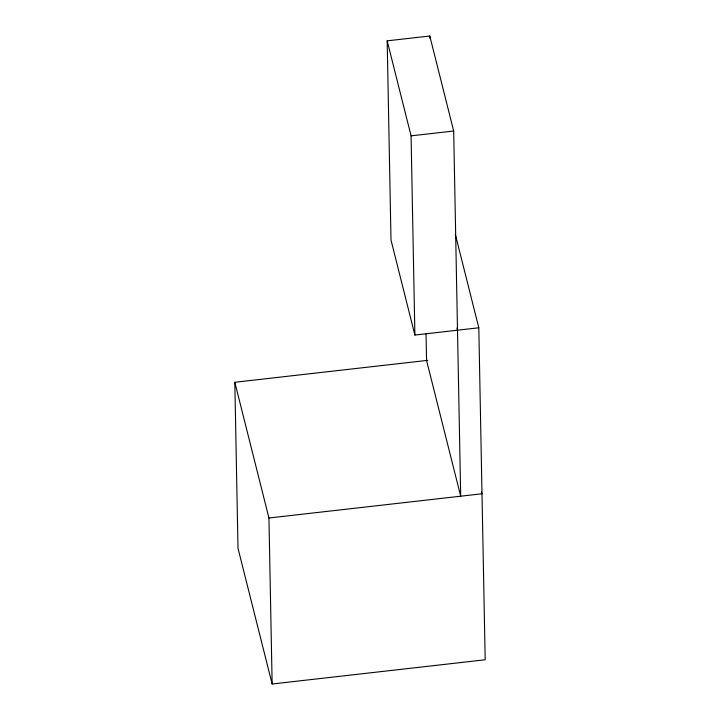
<?xml version="1.0" encoding="UTF-8"?>
<svg xmlns="http://www.w3.org/2000/svg" width="720" height="720" viewBox="0 0 720 720"><rect width="100%" height="100%" fill="white"/><g stroke="black" fill="none" stroke-linecap="round" stroke-linejoin="round"><path stroke-width="1.08" d="M427.788 360.333L234.819 382.275L238.005 548.271L272.142 684L485.181 659.772L478.809 327.78L414.891 335.052L391.005 240.039L387.18 40.842L429.786 36L453.681 131.013L460.692 496.197L426.555 360.468L426.042 333.549M387.18 40.842L411.075 135.855L453.681 131.013M234.819 382.275L268.947 518.004L481.995 493.776L481.446 491.607M455.328 234.396L478.809 327.78M456.957 328.032L457.506 330.201M429.786 36L429.831 38.241M411.075 135.855L414.891 335.052M268.947 518.004L272.142 684"/></g></svg>
